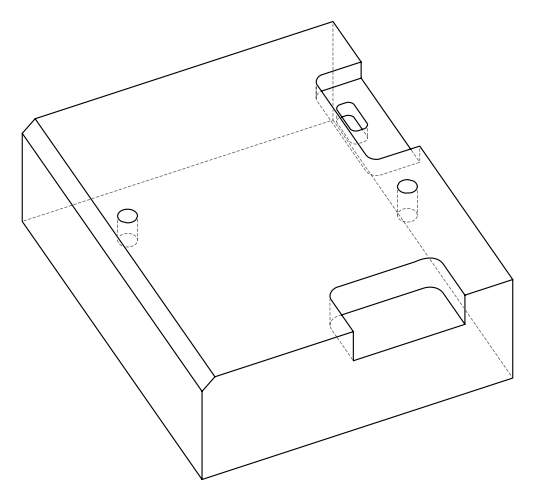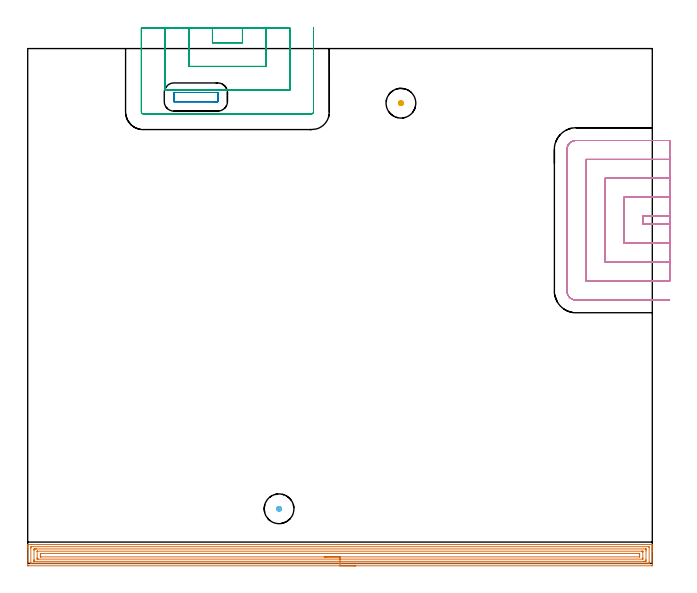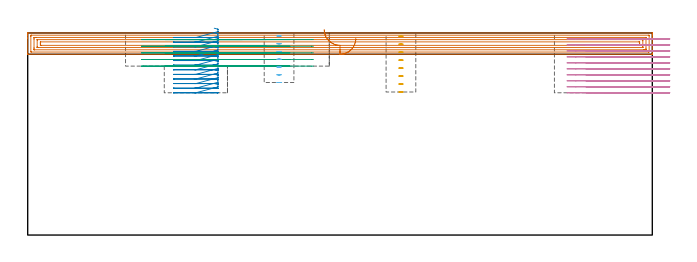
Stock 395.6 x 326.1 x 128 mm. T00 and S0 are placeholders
(PLAN: 6 operations, 3 tool changes, 51.7 min)
(1 AREA_MILL | FG_CHAMFER_SURFACE | UGT0205_001 | 16.11 min | 36045 mm3)
(2 MILL_RECTANGULAR_POCKET | POCKET_RECTANGULAR_STRAIGHT | NXT0201_011 | Follow Part, ap 3, ae 75% | 2.99 min | 25785 mm3)
(3 MILL_SLOT | SLOT_PARTIAL_RECTANGULAR | UGT0201_094 | Follow Part, ap 5, ae 75% | 9.2 min | 123600 mm3)
(4 MILL_SLOT_1 | SLOT_PARTIAL_RECTANGULAR_1 | NXT0201_012 | Follow Part, ap 4, ae 75% | 22.56 min | 272150 mm3)
(5 MILL_BLIND_HOLE_FROM_SOLID_MATERIAL | STEP1POCKET | NXT0201_012 | Spiral | 0.43 min | 10394 mm3)
(6 MILL_BLIND_HOLE_FROM_SOLID_MATERIAL_1 | STEP1POCKET_1 | NXT0201_012 | Spiral | 0.38 min | 8729 mm3)
(TOOL UGT0205_001 | Chamfer Mill 20 x 3 x 45 deg. | D20 FL50 Z2)
(TOOL NXT0201_011 | ENDMILL 12mm [2P460-1200-NA 1630] | D12 FL38 Z6)
(TOOL UGT0201_094 | End mill 20 mm | D20 FL38 Z4)
(TOOL NXT0201_012 | ENDMILL 16mm [2P460-1600-NA 1630] | D16 FL38 Z6)
(OP 1 AREA_MILL)
G17 G21 G94 G90
T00 M6
G54
G17 G0 G90 X207.8 Y-1.5 S1061 M3
G43 Z138. H0
Z124.5
G94 G1 X207.762 Z123.628 F250.
X207.648 Z122.764
X207.459 Z121.912
X207.197 Z121.08
X206.863 Z120.274
X206.46 Z119.5
X205.992 Z118.764
X205.46 Z118.072
X204.871 Z117.429
X204.228 Z116.84
X203.536 Z116.308
X202.8 Z115.84
X202.026 Z115.437
X201.22 Z115.103
X200.388 Z114.841
X199.536 Z114.652
X198.672 Z114.538
X197.8 Z114.5
X0.63
X0.274 Y-1.497 Z114.502
X0.01 Y-1.492 Z114.506
X0. Y-1.225 Z114.772
Y8.8 Z124.795
Y10.213 Z126.209
Y10.575 Z126.571
Y11.301 Z127.301
Y11.561 Z127.561
X0.007 Y11.963 Z127.955
X0.01 Y11.997 Z127.988
X0.183 Y12. Z128.
X395.417
X395.59 Y11.997 Z127.988
X395.593 Y11.963 Z127.955
X395.6 Y11.561 Z127.561
Y11.301 Z127.301
Y10.575 Z126.571
Y9.325 Z125.322
Y7.913 Z123.908
Y-0.963 Z115.035
X395.598 Y-1.227 Z114.771
X395.59 Y-1.492 Z114.506
X395.324 Y-1.499 Z114.499
X197.8 Y-1.5 Z114.5
Y-0.086 Z115.914
X2.418
X2.01 Y-0.075 Z115.925
X2.001 Y0.338 Z116.338
X2. Y9.688 Z125.688
X2.001 Y10.102 Z126.102
X2.01 Y10.575 Z126.575
X2.408 Y10.586 Z126.586
X2.418
X393.182
X393.59 Y10.575 Z126.575
X393.599 Y10.162 Z126.162
X393.6 Y0.812 Z116.812
X393.599 Y0.398 Z116.398
X393.59 Y-0.075 Z115.925
X393.192 Y-0.086 Z115.914
X393.182
X197.8
Y1.328 Z117.328
X4.207 Y1.329 Z117.329
X4.082 Y1.331 Z117.331
X4.038 Y1.333 Z117.333
X4.019 Y1.335 Z117.335
X4.01 Y1.359 Z117.359
X4.005 Y1.495 Z117.495
X4.002 Y1.7 Z117.7
X4. Y1.905 Z117.905
Y2.587 Z118.587
Y8.117 Z124.117
X4.005 Y8.8 Z124.8
X4.009 Y8.996 Z124.996
X4.029 Y9.165 Z125.165
X4.207 Y9.167 Z125.167
X4.728 Y9.17 Z125.17
X5.101 Y9.171 Z125.171
X5.621
X391.393
X391.518 Y9.169 Z125.169
X391.562 Y9.167 Z125.167
X391.581 Y9.165 Z125.165
X391.59 Y9.141 Z125.141
X391.595 Y9.005 Z125.005
X391.598 Y8.8 Z124.8
X391.6 Y8.595 Z124.595
Y7.913 Z123.913
Y2.382 Z118.382
X391.595 Y1.7 Z117.7
X391.591 Y1.504 Z117.504
X391.571 Y1.335 Z117.335
X391.393 Y1.333 Z117.333
X390.872 Y1.33 Z117.33
X390.499 Y1.329 Z117.329
X389.979 Y1.328 Z117.328
X197.8
Y2.743 Z118.743
X6.733
X6.106 Y2.745 Z118.745
X6.036 Y2.747 Z118.747
X6.018 Y2.749 Z118.749
X6.01 Y2.76 Z118.76
X6.007 Y2.813 Z118.813
X6.003 Y3.032 Z119.032
X6. Y3.47 Z119.47
X6.001 Y7.466 Z123.466
X6.003 Y7.687 Z123.687
X6.007 Y7.741 Z123.741
X6.01 Y7.75 Z123.75
X6.017 Y7.753 Z123.753
X6.046 Y7.755 Z123.755
X6.152 Y7.757 Z123.757
X388.867
X389.494 Y7.755 Z123.755
X389.564 Y7.753 Z123.753
X389.582 Y7.751 Z123.751
X389.59 Y7.74 Z123.74
X389.593 Y7.687 Z123.687
X389.597 Y7.468 Z123.468
X389.6 Y7.03 Z123.03
Y3.48 Z119.48
X389.599 Y3.034 Z119.034
X389.597 Y2.813 Z118.813
X389.594 Y2.758 Z118.758
X389.59 Y2.75 Z118.75
X389.583 Y2.747 Z118.747
X389.554 Y2.745 Z118.745
X389.448 Y2.743 Z118.743
X197.8
Y4.157 Z120.157
X8.47
X8.057 Y4.162 Z120.162
X8.009 Y4.164 Z120.164
X8.005 Y4.175 Z120.175
X8.001 Y4.207 Z120.207
X8. Y5.035 Z121.035
Y5.922 Z121.922
X8.004 Y6.138 Z122.138
X8.01 Y6.305 Z122.305
X8.023 Y6.336 Z122.336
X8.126 Y6.34 Z122.34
X8.263 Y6.342 Z122.342
X387.129
X387.543 Y6.338 Z122.338
X387.591 Y6.336 Z122.336
X387.594 Y6.325 Z122.325
X387.598 Y6.293 Z122.293
X387.6 Y5.465 Z121.465
Y4.578 Z120.578
X387.596 Y4.362 Z120.362
X387.59 Y4.195 Z120.195
X387.577 Y4.164 Z120.164
X387.474 Y4.16 Z120.16
X387.337 Y4.158 Z120.158
X197.8 Y4.157 Z120.157
X196.928 Z120.195
X196.064 Z120.309
X195.212 Z120.498
X194.38 Z120.76
X193.574 Z121.094
X192.8 Z121.497
X192.064 Z121.965
X191.372 Z122.496
X190.729 Z123.086
X190.14 Z123.729
X189.608 Z124.421
X189.14 Z125.157
X188.737 Z125.931
X188.403 Z126.737
X188.141 Z127.569
X187.952 Z128.42
X187.838 Z129.285
X187.8 Z130.157
G0 Z138.
M5
M2
(OP 2 MILL_RECTANGULAR_POCKET)
G17 G21 G94 G90
T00 M6
G54
G17 G0 G90 X118.149 Y292.5 S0 M3
G43 Z138. H1
Z131.
G94 G1 X120.4 Z130.397 F250.
X120.432 Z130.388
X120.474 Y292.526 Z130.375
X120.5 Y292.568 Z130.362
Y298.232 Z128.844
X120.474 Y298.274 Z128.831
X120.432 Y298.3 Z128.818
X120.4 Z128.809
X106.5 Z125.085
X92.6 F500.
X92.545 Y298.295
X92.505 Y298.255
X92.5 Y298.2
Y292.6
X92.505 Y292.545
X92.545 Y292.505
X92.6 Y292.5
X120.4
X120.455 Y292.505
X120.495 Y292.545
X120.5 Y292.6
Y298.2
X120.495 Y298.255
X120.455 Y298.295
X120.4 Y298.3
X106.5
X105.5
G0 X118.149 Y292.5 Z128.085
G1 X120.4 Z127.481 F250.
X120.432 Z127.473
X120.474 Y292.526 Z127.46
X120.5 Y292.568 Z127.446
Y298.232 Z125.929
X120.474 Y298.274 Z125.915
X120.432 Y298.3 Z125.902
X120.4 Z125.894
X106.5 Z122.169
X92.6 F500.
X92.545 Y298.295
X92.505 Y298.255
X92.5 Y298.2
Y292.6
X92.505 Y292.545
X92.545 Y292.505
X92.6 Y292.5
X120.4
X120.455 Y292.505
X120.495 Y292.545
X120.5 Y292.6
Y298.2
X120.495 Y298.255
X120.455 Y298.295
X120.4 Y298.3
X106.5
X105.5
G0 X118.149 Y292.5 Z125.169
G1 X120.4 Z124.566 F250.
X120.432 Z124.558
X120.474 Y292.526 Z124.544
X120.5 Y292.568 Z124.531
Y298.232 Z123.013
X120.474 Y298.274 Z123.
X120.432 Y298.3 Z122.987
X120.4 Z122.978
X106.5 Z119.254
X92.6 F500.
X92.545 Y298.295
X92.505 Y298.255
X92.5 Y298.2
Y292.6
X92.505 Y292.545
X92.545 Y292.505
X92.6 Y292.5
X120.4
X120.455 Y292.505
X120.495 Y292.545
X120.5 Y292.6
Y298.2
X120.495 Y298.255
X120.455 Y298.295
X120.4 Y298.3
X106.5
X105.5
G0 X118.149 Y292.5 Z122.254
G1 X120.4 Z121.651 F250.
X120.432 Z121.642
X120.474 Y292.526 Z121.629
X120.5 Y292.568 Z121.616
Y298.232 Z120.098
X120.474 Y298.274 Z120.085
X120.432 Y298.3 Z120.071
X120.4 Z120.063
X106.5 Z116.338
X92.6 F500.
X92.545 Y298.295
X92.505 Y298.255
X92.5 Y298.2
Y292.6
X92.505 Y292.545
X92.545 Y292.505
X92.6 Y292.5
X120.4
X120.455 Y292.505
X120.495 Y292.545
X120.5 Y292.6
Y298.2
X120.495 Y298.255
X120.455 Y298.295
X120.4 Y298.3
X106.5
X105.5
G0 X118.149 Y292.5 Z119.338
G1 X120.4 Z118.735 F250.
X120.432 Z118.727
X120.474 Y292.526 Z118.714
X120.5 Y292.568 Z118.7
Y298.232 Z117.183
X120.474 Y298.274 Z117.169
X120.432 Y298.3 Z117.156
X120.4 Z117.148
X106.5 Z113.423
X92.6 F500.
X92.545 Y298.295
X92.505 Y298.255
X92.5 Y298.2
Y292.6
X92.505 Y292.545
X92.545 Y292.505
X92.6 Y292.5
X120.4
X120.455 Y292.505
X120.495 Y292.545
X120.5 Y292.6
Y298.2
X120.495 Y298.255
X120.455 Y298.295
X120.4 Y298.3
X106.5
X105.5
G0 X118.149 Y292.5 Z116.423
G1 X120.4 Z115.82 F250.
X120.432 Z115.811
X120.474 Y292.526 Z115.798
X120.5 Y292.568 Z115.785
Y298.232 Z114.267
X120.474 Y298.274 Z114.254
X120.432 Y298.3 Z114.241
X120.4 Z114.232
X106.5 Z110.508
X92.6 F500.
X92.545 Y298.295
X92.505 Y298.255
X92.5 Y298.2
Y292.6
X92.505 Y292.545
X92.545 Y292.505
X92.6 Y292.5
X120.4
X120.455 Y292.505
X120.495 Y292.545
X120.5 Y292.6
Y298.2
X120.495 Y298.255
X120.455 Y298.295
X120.4 Y298.3
X106.5
X105.5
G0 X118.149 Y292.5 Z113.508
G1 X120.4 Z112.905 F250.
X120.432 Z112.896
X120.474 Y292.526 Z112.883
X120.5 Y292.568 Z112.87
Y298.232 Z111.352
X120.474 Y298.274 Z111.339
X120.432 Y298.3 Z111.325
X120.4 Z111.317
X106.5 Z107.592
X92.6 F500.
X92.545 Y298.295
X92.505 Y298.255
X92.5 Y298.2
Y292.6
X92.505 Y292.545
X92.545 Y292.505
X92.6 Y292.5
X120.4
X120.455 Y292.505
X120.495 Y292.545
X120.5 Y292.6
Y298.2
X120.495 Y298.255
X120.455 Y298.295
X120.4 Y298.3
X106.5
X105.5
G0 X118.149 Y292.5 Z110.592
G1 X120.4 Z109.989 F250.
X120.432 Z109.981
X120.474 Y292.526 Z109.967
X120.5 Y292.568 Z109.954
Y298.232 Z108.436
X120.474 Y298.274 Z108.423
X120.432 Y298.3 Z108.41
X120.4 Z108.401
X106.5 Z104.677
X92.6 F500.
X92.545 Y298.295
X92.505 Y298.255
X92.5 Y298.2
Y292.6
X92.505 Y292.545
X92.545 Y292.505
X92.6 Y292.5
X120.4
X120.455 Y292.505
X120.495 Y292.545
X120.5 Y292.6
Y298.2
X120.495 Y298.255
X120.455 Y298.295
X120.4 Y298.3
X106.5
X105.5
G0 X118.149 Y292.5 Z107.677
G1 X120.4 Z107.074 F250.
X120.432 Z107.065
X120.474 Y292.526 Z107.052
X120.5 Y292.568 Z107.039
Y298.232 Z105.521
X120.474 Y298.274 Z105.508
X120.432 Y298.3 Z105.495
X120.4 Z105.486
X106.5 Z101.762
X92.6 F500.
X92.545 Y298.295
X92.505 Y298.255
X92.5 Y298.2
Y292.6
X92.505 Y292.545
X92.545 Y292.505
X92.6 Y292.5
X120.4
X120.455 Y292.505
X120.495 Y292.545
X120.5 Y292.6
Y298.2
X120.495 Y298.255
X120.455 Y298.295
X120.4 Y298.3
X106.5
X105.5
G0 X118.149 Y292.5 Z104.762
G1 X120.4 Z104.158 F250.
X120.432 Z104.15
X120.474 Y292.526 Z104.137
X120.5 Y292.568 Z104.123
Y298.232 Z102.606
X120.474 Y298.274 Z102.592
X120.432 Y298.3 Z102.579
X120.4 Z102.571
X106.5 Z98.846
X92.6 F500.
X92.545 Y298.295
X92.505 Y298.255
X92.5 Y298.2
Y292.6
X92.505 Y292.545
X92.545 Y292.505
X92.6 Y292.5
X120.4
X120.455 Y292.505
X120.495 Y292.545
X120.5 Y292.6
Y298.2
X120.495 Y298.255
X120.455 Y298.295
X120.4 Y298.3
X106.5
X105.5
G0 X118.149 Y292.5 Z101.846
G1 X120.4 Z101.243 F250.
X120.432 Z101.235
X120.474 Y292.526 Z101.221
X120.5 Y292.568 Z101.208
Y298.232 Z99.69
X120.474 Y298.274 Z99.677
X120.432 Y298.3 Z99.664
X120.4 Z99.655
X106.5 Z95.931
X92.6 F500.
X92.545 Y298.295
X92.505 Y298.255
X92.5 Y298.2
Y292.6
X92.505 Y292.545
X92.545 Y292.505
X92.6 Y292.5
X120.4
X120.455 Y292.505
X120.495 Y292.545
X120.5 Y292.6
Y298.2
X120.495 Y298.255
X120.455 Y298.295
X120.4 Y298.3
X106.5
X105.5
G0 X118.149 Y292.5 Z98.931
G1 X120.4 Z98.328 F250.
X120.432 Z98.319
X120.474 Y292.526 Z98.306
X120.5 Y292.568 Z98.293
Y298.232 Z96.775
X120.474 Y298.274 Z96.762
X120.432 Y298.3 Z96.748
X120.4 Z96.74
X106.5 Z93.015
X92.6 F500.
X92.545 Y298.295
X92.505 Y298.255
X92.5 Y298.2
Y292.6
X92.505 Y292.545
X92.545 Y292.505
X92.6 Y292.5
X120.4
X120.455 Y292.505
X120.495 Y292.545
X120.5 Y292.6
Y298.2
X120.495 Y298.255
X120.455 Y298.295
X120.4 Y298.3
X106.5
X105.5
G0 X118.149 Y292.5 Z96.015
G1 X120.4 Z95.412 F250.
X120.432 Z95.404
X120.474 Y292.526 Z95.391
X120.5 Y292.568 Z95.377
Y298.232 Z93.86
X120.474 Y298.274 Z93.846
X120.432 Y298.3 Z93.833
X120.4 Z93.824
X106.5 Z90.1
X92.6 F500.
X92.545 Y298.295
X92.505 Y298.255
X92.5 Y298.2
Y292.6
X92.505 Y292.545
X92.545 Y292.505
X92.6 Y292.5
X120.4
X120.455 Y292.505
X120.495 Y292.545
X120.5 Y292.6
Y298.2
X120.495 Y298.255
X120.455 Y298.295
X120.4 Y298.3
X106.5
X105.5
G0 Z138.
M5
M2
(OP 3 MILL_SLOT)
G17 G21 G94 G90
T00 M6
G54
G17 G0 G90 X117. Y339.1 S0 M3
G43 Z138. H0
Z123.8
G94 G1 Y336.1 F250.
Y329.8 F500.
X136.
Y336.1
Y339.1 F250.
X102.
Y336.1
Y314.8 F500.
X151.
Y336.1
Y339.1 F250.
X87.
Y336.1
Y299.8 F500.
X166.
Y336.1
Y339.1 F250.
X72.
Y336.1
Y285.9 F500.
G3 X73.1 Y284.8 R1.1
G1 X179.9
G3 X181. Y285.9 R1.1
G1 Y336.1
Y339.1 F250.
G0 X117. Z119.6
G1 Y336.1
Y329.8 F500.
X136.
Y336.1
Y339.1 F250.
X102.
Y336.1
Y314.8 F500.
X151.
Y336.1
Y339.1 F250.
X87.
Y336.1
Y299.8 F500.
X166.
Y336.1
Y339.1 F250.
X72.
Y336.1
Y285.9 F500.
G3 X73.1 Y284.8 R1.1
G1 X179.9
G3 X181. Y285.9 R1.1
G1 Y336.1
Y339.1 F250.
G0 X117. Z115.4
G1 Y336.1
Y329.8 F500.
X136.
Y336.1
Y339.1 F250.
X102.
Y336.1
Y314.8 F500.
X151.
Y336.1
Y339.1 F250.
X87.
Y336.1
Y299.8 F500.
X166.
Y336.1
Y339.1 F250.
X72.
Y336.1
Y285.9 F500.
G3 X73.1 Y284.8 R1.1
G1 X179.9
G3 X181. Y285.9 R1.1
G1 Y336.1
Y339.1 F250.
G0 X117. Z111.2
G1 Y336.1
Y329.8 F500.
X136.
Y336.1
Y339.1 F250.
X102.
Y336.1
Y314.8 F500.
X151.
Y336.1
Y339.1 F250.
X87.
Y336.1
Y299.8 F500.
X166.
Y336.1
Y339.1 F250.
X72.
Y336.1
Y285.9 F500.
G3 X73.1 Y284.8 R1.1
G1 X179.9
G3 X181. Y285.9 R1.1
G1 Y336.1
Y339.1 F250.
G0 X117. Z107.
G1 Y336.1
Y329.8 F500.
X136.
Y336.1
Y339.1 F250.
X102.
Y336.1
Y314.8 F500.
X151.
Y336.1
Y339.1 F250.
X87.
Y336.1
Y299.8 F500.
X166.
Y336.1
Y339.1 F250.
X72.
Y336.1
Y285.9 F500.
G3 X73.1 Y284.8 R1.1
G1 X179.9
G3 X181. Y285.9 R1.1
G1 Y336.1
Y339.1 F250.
G0 Z138.
M5
M2
(OP 4 MILL_SLOT_1)
G17 G21 G94 G90
T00 M6
G54
G17 G0 G90 X406.6 Y219.9 S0 M3
G43 Z138. H1
Z124.21
G94 G1 X403.6 F250.
X389.6 F500.
Y214.8
X403.6
X406.6 F250.
Y231.9
X403.6
X377.6 F500.
Y202.8
X403.6
X406.6 F250.
Y243.9
X403.6
X365.6 F500.
Y190.8
X403.6
X406.6 F250.
Y255.9
X403.6
X353.6 F500.
Y178.8
X403.6
X406.6 F250.
Y267.9
X403.6
X347.2 F500.
G3 X341.6 Y262.3 R5.6
G1 Y172.4
G3 X347.2 Y166.8 R5.6
G1 X403.6
X406.6 F250.
G0 Y219.9 Z120.42
G1 X403.6
X389.6 F500.
Y214.8
X403.6
X406.6 F250.
Y231.9
X403.6
X377.6 F500.
Y202.8
X403.6
X406.6 F250.
Y243.9
X403.6
X365.6 F500.
Y190.8
X403.6
X406.6 F250.
Y255.9
X403.6
X353.6 F500.
Y178.8
X403.6
X406.6 F250.
Y267.9
X403.6
X347.2 F500.
G3 X341.6 Y262.3 R5.6
G1 Y172.4
G3 X347.2 Y166.8 R5.6
G1 X403.6
X406.6 F250.
G0 Y219.9 Z116.63
G1 X403.6
X389.6 F500.
Y214.8
X403.6
X406.6 F250.
Y231.9
X403.6
X377.6 F500.
Y202.8
X403.6
X406.6 F250.
Y243.9
X403.6
X365.6 F500.
Y190.8
X403.6
X406.6 F250.
Y255.9
X403.6
X353.6 F500.
Y178.8
X403.6
X406.6 F250.
Y267.9
X403.6
X347.2 F500.
G3 X341.6 Y262.3 R5.6
G1 Y172.4
G3 X347.2 Y166.8 R5.6
G1 X403.6
X406.6 F250.
G0 Y219.9 Z112.84
G1 X403.6
X389.6 F500.
Y214.8
X403.6
X406.6 F250.
Y231.9
X403.6
X377.6 F500.
Y202.8
X403.6
X406.6 F250.
Y243.9
X403.6
X365.6 F500.
Y190.8
X403.6
X406.6 F250.
Y255.9
X403.6
X353.6 F500.
Y178.8
X403.6
X406.6 F250.
Y267.9
X403.6
X347.2 F500.
G3 X341.6 Y262.3 R5.6
G1 Y172.4
G3 X347.2 Y166.8 R5.6
G1 X403.6
X406.6 F250.
G0 Y219.9 Z109.05
G1 X403.6
X389.6 F500.
Y214.8
X403.6
X406.6 F250.
Y231.9
X403.6
X377.6 F500.
Y202.8
X403.6
X406.6 F250.
Y243.9
X403.6
X365.6 F500.
Y190.8
X403.6
X406.6 F250.
Y255.9
X403.6
X353.6 F500.
Y178.8
X403.6
X406.6 F250.
Y267.9
X403.6
X347.2 F500.
G3 X341.6 Y262.3 R5.6
G1 Y172.4
G3 X347.2 Y166.8 R5.6
G1 X403.6
X406.6 F250.
G0 Y219.9 Z105.26
G1 X403.6
X389.6 F500.
Y214.8
X403.6
X406.6 F250.
Y231.9
X403.6
X377.6 F500.
Y202.8
X403.6
X406.6 F250.
Y243.9
X403.6
X365.6 F500.
Y190.8
X403.6
X406.6 F250.
Y255.9
X403.6
X353.6 F500.
Y178.8
X403.6
X406.6 F250.
Y267.9
X403.6
X347.2 F500.
G3 X341.6 Y262.3 R5.6
G1 Y172.4
G3 X347.2 Y166.8 R5.6
G1 X403.6
X406.6 F250.
G0 Y219.9 Z101.47
G1 X403.6
X389.6 F500.
Y214.8
X403.6
X406.6 F250.
Y231.9
X403.6
X377.6 F500.
Y202.8
X403.6
X406.6 F250.
Y243.9
X403.6
X365.6 F500.
Y190.8
X403.6
X406.6 F250.
Y255.9
X403.6
X353.6 F500.
Y178.8
X403.6
X406.6 F250.
Y267.9
X403.6
X347.2 F500.
G3 X341.6 Y262.3 R5.6
G1 Y172.4
G3 X347.2 Y166.8 R5.6
G1 X403.6
X406.6 F250.
G0 Y219.9 Z97.68
G1 X403.6
X389.6 F500.
Y214.8
X403.6
X406.6 F250.
Y231.9
X403.6
X377.6 F500.
Y202.8
X403.6
X406.6 F250.
Y243.9
X403.6
X365.6 F500.
Y190.8
X403.6
X406.6 F250.
Y255.9
X403.6
X353.6 F500.
Y178.8
X403.6
X406.6 F250.
Y267.9
X403.6
X347.2 F500.
G3 X341.6 Y262.3 R5.6
G1 Y172.4
G3 X347.2 Y166.8 R5.6
G1 X403.6
X406.6 F250.
G0 Y219.9 Z93.89
G1 X403.6
X389.6 F500.
Y214.8
X403.6
X406.6 F250.
Y231.9
X403.6
X377.6 F500.
Y202.8
X403.6
X406.6 F250.
Y243.9
X403.6
X365.6 F500.
Y190.8
X403.6
X406.6 F250.
Y255.9
X403.6
X353.6 F500.
Y178.8
X403.6
X406.6 F250.
Y267.9
X403.6
X347.2 F500.
G3 X341.6 Y262.3 R5.6
G1 Y172.4
G3 X347.2 Y166.8 R5.6
G1 X403.6
X406.6 F250.
G0 Y219.9 Z90.1
G1 X403.6
X389.6 F500.
Y214.8
X403.6
X406.6 F250.
Y231.9
X403.6
X377.6 F500.
Y202.8
X403.6
X406.6 F250.
Y243.9
X403.6
X365.6 F500.
Y190.8
X403.6
X406.6 F250.
Y255.9
X403.6
X353.6 F500.
Y178.8
X403.6
X406.6 F250.
Y267.9
X403.6
X347.2 F500.
G3 X341.6 Y262.3 R5.6
G1 Y172.4
G3 X347.2 Y166.8 R5.6
G1 X403.6
X406.6 F250.
G0 Z138.
M5
M2
(OP 5 MILL_BLIND_HOLE_FROM_SOLID_MATERIAL)
G17 G21 G94 G90
T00 M6
G54
G17 G0 G90 X236.4 Y291.5 S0 M3
G43 Z138. H1
Z125.95
G94 G3 X237.1 Y292.2 R0.7 F250.
X236.4 Y292.9 R0.7
X235. Y291.5 R1.4
X236.4 Y292.9 R-1.4
X235.7 Y292.2 R0.7
X236.4 Y291.5 R0.7
G0 Z120.9
G3 X237.1 Y292.2 R0.7
X236.4 Y292.9 R0.7
X235. Y291.5 R1.4
X236.4 Y292.9 R-1.4
X235.7 Y292.2 R0.7
X236.4 Y291.5 R0.7
G0 Z115.85
G3 X237.1 Y292.2 R0.7
X236.4 Y292.9 R0.7
X235. Y291.5 R1.4
X236.4 Y292.9 R-1.4
X235.7 Y292.2 R0.7
X236.4 Y291.5 R0.7
G0 Z110.8
G3 X237.1 Y292.2 R0.7
X236.4 Y292.9 R0.7
X235. Y291.5 R1.4
X236.4 Y292.9 R-1.4
X235.7 Y292.2 R0.7
X236.4 Y291.5 R0.7
G0 Z105.75
G3 X237.1 Y292.2 R0.7
X236.4 Y292.9 R0.7
X235. Y291.5 R1.4
X236.4 Y292.9 R-1.4
X235.7 Y292.2 R0.7
X236.4 Y291.5 R0.7
G0 Z100.7
G3 X237.1 Y292.2 R0.7
X236.4 Y292.9 R0.7
X235. Y291.5 R1.4
X236.4 Y292.9 R-1.4
X235.7 Y292.2 R0.7
X236.4 Y291.5 R0.7
G0 Z95.65
G3 X237.1 Y292.2 R0.7
X236.4 Y292.9 R0.7
X235. Y291.5 R1.4
X236.4 Y292.9 R-1.4
X235.7 Y292.2 R0.7
X236.4 Y291.5 R0.7
G0 Z90.6
G3 X237.1 Y292.2 R0.7
X236.4 Y292.9 R0.7
X235. Y291.5 R1.4
X236.4 Y292.9 R-1.4
X235.7 Y292.2 R0.7
X236.4 Y291.5 R0.7
G0 Z138.
M5
M2
(OP 6 MILL_BLIND_HOLE_FROM_SOLID_MATERIAL_1)
G17 G21 G94 G90
T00 M6
G54
G17 G0 G90 X159.2 Y34.6 S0 M3
G43 Z138. H1
Z126.086
G94 G3 X159.9 Y35.3 R0.7 F250.
X159.2 Y36. R0.7
X157.8 Y34.6 R1.4
X159.2 Y36. R-1.4
X158.5 Y35.3 R0.7
X159.2 Y34.6 R0.7
G0 Z121.171
G3 X159.9 Y35.3 R0.7
X159.2 Y36. R0.7
X157.8 Y34.6 R1.4
X159.2 Y36. R-1.4
X158.5 Y35.3 R0.7
X159.2 Y34.6 R0.7
G0 Z116.257
G3 X159.9 Y35.3 R0.7
X159.2 Y36. R0.7
X157.8 Y34.6 R1.4
X159.2 Y36. R-1.4
X158.5 Y35.3 R0.7
X159.2 Y34.6 R0.7
G0 Z111.343
G3 X159.9 Y35.3 R0.7
X159.2 Y36. R0.7
X157.8 Y34.6 R1.4
X159.2 Y36. R-1.4
X158.5 Y35.3 R0.7
X159.2 Y34.6 R0.7
G0 Z106.429
G3 X159.9 Y35.3 R0.7
X159.2 Y36. R0.7
X157.8 Y34.6 R1.4
X159.2 Y36. R-1.4
X158.5 Y35.3 R0.7
X159.2 Y34.6 R0.7
G0 Z101.514
G3 X159.9 Y35.3 R0.7
X159.2 Y36. R0.7
X157.8 Y34.6 R1.4
X159.2 Y36. R-1.4
X158.5 Y35.3 R0.7
X159.2 Y34.6 R0.7
G0 Z96.6
G3 X159.9 Y35.3 R0.7
X159.2 Y36. R0.7
X157.8 Y34.6 R1.4
X159.2 Y36. R-1.4
X158.5 Y35.3 R0.7
X159.2 Y34.6 R0.7
G0 Z138.
M5
M2
